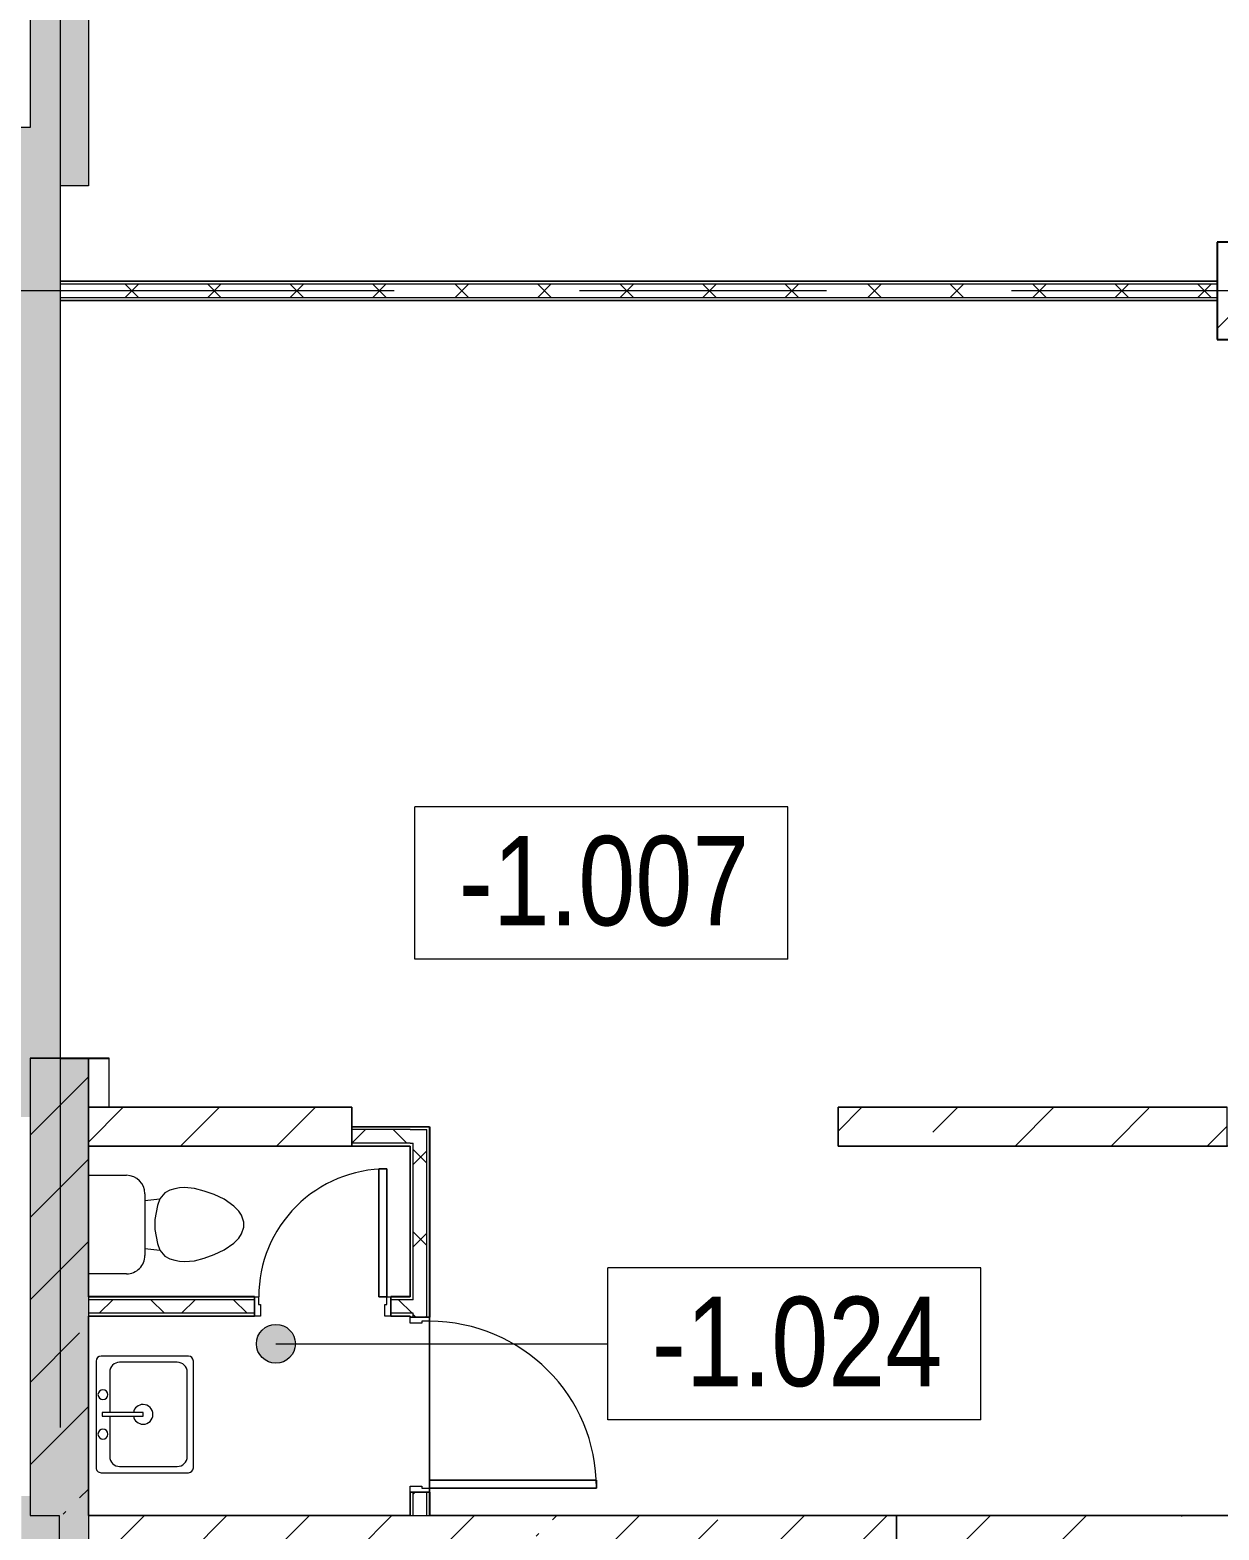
# Model space of a CAD drawing. Header units: millimetres. Extents: x 48966 to 155647, y -43515 to 30475.
# Drawn here: x 57177 to 63290, y 13142 to 20858 of the extents above; entities that cross this region are included whole.
import ezdxf

# ---------------------------------------------------------------- set-up
doc = ezdxf.new("R2010")
doc.units = ezdxf.units.MM
doc.linetypes.add('Осевые', pattern=[6350, 1270, -952.5, 3175, -952.5])
for name, color, linetype, lineweight in [('Двери', 7, 'Continuous', 9), ('Каркас_Импост', 7, 'Continuous', 9), ('Колонны', 7, 'Continuous', 9), ('Колонны-1', 7, 'Continuous', 25), ('Марки помещений', 7, 'Continuous', 9), ('Общие ребра', 7, 'Continuous', 9), ('Оси-2', 7, 'Осевые', 9), ('Панель', 7, 'Continuous', 9), ('Перекрытия', 7, 'Continuous', 9), ('Сантехнические приборы', 7, 'Continuous', 9), ('Стены', 7, 'Continuous', 9), ('Стены-1', 7, 'Continuous', 18), ('Фундамент несущей конструкции', 7, 'Continuous', 9), ('Фундамент несущей конструкции-1', 7, 'Continuous', 18), ('Штриховка разреза', 7, 'Continuous', 9)]:
    doc.layers.add(name, color=color, linetype=linetype, lineweight=lineweight)
doc.styles.add('Arial Narrow_2', font='ARIALN.TTF', dxfattribs={"height": 460})
pattern_1 = [(45, (0, 0), (-493.914, 493.914), []), (45, (493.9, 0), (-493.914, 493.914), [873.125, -174.625, 6.706, -167.919])]
pattern_2 = [(45, (0, 0), (-424.264, 424.264), [600, -100, 20, -100]), (45, (0, 424), (-424.264, 424.264), [])]
pattern_3 = [(45, (0, 0), (-212.132, 212.132), []), (135, (0, 0), (-212.132, -212.132), [])]

# ---------------------------------------------------------------- blocks, each defined once
blk = doc.blocks.new('Стена наружная на отм_-10_450 - Стена наружная на отм_-10_450-507337-План -1-го этажа на отм_ -10_350')
at = {"layer": 'Фундамент несущей конструкции'}
h = blk.add_hatch(dxfattribs=at)
h.set_pattern_fill('FP_1', color=256, style=0, pattern_type=2)
h.set_pattern_definition(pattern_1)
h.paths.add_polyline_path([(150600.1, -31682.9), (149464.5, -28562.9), (149310.2, -28562.9), (139786.7, -2397.4), (139923, -2347.8), (136398.5, 7335.5), (136262.3, 7285.9), (133987.2, 13536.7), (133818.3, 13982.2), (133637.5, 14423), (133445, 14858.9), (133241, 15289.5), (133025.5, 15714.5), (132798.8, 16133.5), (132561, 16546.4), (132312.2, 16952.8), (132052.7, 17352.4), (131782.5, 17744.9), (131502, 18130), (131211.4, 18507.6), (131317.8, 18614), (131028.7, 18983.8), (130730.1, 19346.1), (130422.3, 19700.5), (130105.4, 20046.8), (129779.7, 20384.8), (129445.4, 20714.3), (129102.6, 21035.1), (128751.8, 21346.9), (128385.1, 21655.8), (128026.4, 21942.9), (127652.5, 22226.6), (127271.3, 22500.6), (126883.2, 22764.7), (126488.4, 23018.6), (126087.2, 23262.3), (125679.8, 23495.6), (125266.6, 23718.2), (124847.7, 23930.1), (124423.5, 24131.2), (123994.3, 24321.2), (123560.3, 24500), (123121.8, 24667.6), (122679.1, 24823.9), (122232.6, 24968.6), (121782.4, 25101.8), (121329, 25223.3), (120872.6, 25333.1), (120568.7, 25417.1), (120531.9, 25230.1), (120097.4, 25310.1), (119661.1, 25379.5), (119223.3, 25438.3), (118784.1, 25486.4), (118343.9, 25523.9), (117903, 25550.7), (117461.5, 25566.8), (117019.7, 25572.1), (109836.6, 25572.1), (109836.6, 25717.1), (100041.6, 25717.1), (100041.6, 25542.1), (86231.6, 25542.1), (86231.6, 25572.1), (61831.6, 25572.1), (61588, 25565.7), (61345, 25546.6), (61103.4, 25514.8), (60863.8, 25470.4), (60626.8, 25413.5), (60393.1, 25344.3), (60133.6, 25250.6), (59938.3, 25169.7), (59718.3, 25064.8), (59504.1, 24948.5), (59296.3, 24821.1), (59095.5, 24683.1), (58902.1, 24534.7), (58716.8, 24376.5), (58540, 24208.7), (58372.3, 24031.9), (58214, 23846.6), (58065.6, 23653.3), (57927.6, 23452.4), (57793.2, 23231.6), (57666.7, 22994.1), (57579.1, 22810.5), (57485.8, 22585.3), (57404.5, 22355.6), (57335.2, 22121.9), (57271.6, 21848.7), (57233.9, 21645.3), (57202.1, 21403.7), (57182.9, 21157.2), (57176.6, 20917.1), (57176.6, 20357.1), (57031.6, 20357.1), (57031.6, 15267.1), (57176.6, 15267.1), (57176.6, 13317.1), (57131.6, 13317.1), (57131.6, 5867.1), (57031.6, 5867.1), (57031.6, 2617.1), (57241.6, 2617.1), (57241.6, -42.9), (57031.6, -42.9), (57031.6, -2532.9), (57176.6, -2532.9), (57176.6, -21042.9), (57051, -21042.9), (57026.1, -21292.1), (57013.8, -21542.3), (57014.1, -21792.8), (57027.1, -22043), (57052.5, -22292.1), (57090.5, -22539.7), (57140.9, -22785.1), (57203.6, -23027.6), (57278.4, -23266.7), (57365.1, -23501.7), (57463.5, -23732), (57573.4, -23957.1), (57694.5, -24176.4), (57826.4, -24389.3), (57968.9, -24595.3), (58121.6, -24793.9), (58284, -24984.6), (58489, -25198.5), (58636.7, -25340.1), (58826, -25504.2), (59023.3, -25658.5), (59228.1, -25802.7), (59439.9, -25936.4), (59658.2, -26059.3), (59882.4, -26171), (59977.6, -25988.3), (74463.4, -30779.2), (74856.7, -30903.3), (75253.3, -31016.6), (75652.9, -31119.1), (76055.1, -31210.5), (76459.6, -31290.9), (76866.3, -31360.1), (77274.6, -31418.3), (77684.4, -31465.2), (78095.3, -31500.8), (78481.1, -31521.4), (78867.1, -31533.8), (79253.4, -31537.9), (91781.6, -31537.9), (91781.6, -31682.9), (108581.6, -31682.9), (108581.6, -31507.9), (142781.6, -31507.9), (142781.6, -31682.9), (148120.5, -31682.9)], flags=0)
h.paths.add_polyline_path([(146475.9, -31382.9), (143081.6, -31382.9), (143081.6, -31207.9), (108281.6, -31207.9), (108281.6, -31382.9), (92081.6, -31382.9), (92081.6, -31237.9), (79046.7, -31236.1), (78950.9, -31235.3), (78648.5, -31227.6), (78656.6, -31153.7), (77594.1, -31082.9), (77586.5, -31153.2), (77201.2, -31105.9), (76817.3, -31048.5), (76435, -30981), (76054.7, -30903.5), (75676.5, -30816), (75300.8, -30718.6), (74927.7, -30611.4), (74557.6, -30494.4), (59829.5, -25623.3), (59753.2, -25769.8), (59548.4, -25651.4), (59349.9, -25522.9), (59158.1, -25384.6), (58973.6, -25236.7), (58796.8, -25079.7), (58628.1, -24913.9), (58468.1, -24739.8), (58317, -24557.9), (58175.3, -24368.6), (58043.4, -24172.3), (57921.5, -23969.6), (57810.1, -23761.1), (57709.3, -23547.1), (57619.5, -23328.4), (57538.6, -23097.8), (57473.6, -22878.7), (57417.8, -22648.8), (57372.4, -22406.3), (57341.5, -22182.2), (57321.1, -21946.6), (57312.7, -21710.3), (57316.2, -21473.9), (57331.6, -21237.9), (57476.6, -21237.9), (57476.6, -2232.9), (57331.6, -2232.9), (57331.6, -342.9), (57541.6, -342.9), (57541.6, 2917.1), (57331.6, 2917.1), (57331.6, 13017.1), (57476.6, 13017.1), (57476.6, 15567.1), (57331.6, 15567.1), (57331.6, 20057.1), (57476.6, 20057.1), (57476.6, 20917.1), (57483.5, 21157.2), (57500.5, 21372.3), (57530.2, 21598.4), (57578.1, 21848.7), (57625, 22044.3), (57689.8, 22262.9), (57765.9, 22477.8), (57853.1, 22688.5), (57951.3, 22894.3), (58077.8, 23123.6), (58179.2, 23289), (58308.4, 23476.9), (58447.2, 23657.8), (58595.2, 23831.2), (58752.2, 23996.6), (58917.6, 24153.5), (59090.9, 24301.6), (59271.8, 24440.4), (59459.7, 24569.5), (59654.1, 24688.7), (59854.5, 24797.5), (60060.3, 24895.6), (60270.9, 24982.9), (60485.9, 25059), (60704.5, 25123.7), (60955.9, 25182.5), (61150.4, 25218.5), (61376.4, 25248.3), (61603.7, 25266.2), (61831.6, 25272.1), (85931.6, 25272.1), (85931.6, 25242.1), (100341.6, 25242.1), (100341.6, 25417.1), (109536.6, 25417.1), (109536.6, 25272.1), (117025.1, 25272.1), (117348.4, 25286.1), (117672, 25291), (117995.5, 25286.8), (118318.8, 25273.7), (118761.6, 25240.9), (118861.6, 25231.1), (119172.2, 25195.1), (119481.8, 25150.8), (119790, 25098), (120162.1, 25022.2), (120480.8, 24948.3), (120457.3, 24853.8), (120621.6, 24820.5), (121081.3, 24719), (121538.1, 24605.7), (121991.9, 24480.5), (122442.3, 24343.7), (122889, 24195.2), (123331.7, 24035.3), (123770.1, 23863.9), (124203.9, 23681.3), (124632.9, 23487.4), (125095.9, 23262.4), (125475, 23066.8), (125887.7, 22840.3), (126294.3, 22603.2), (126740.5, 22325.6), (127088.5, 22097.8), (127475.5, 21829.8), (127855.4, 21551.9), (128228, 21264.3), (128593.1, 20967.1), (128950.3, 20660.6), (129299.5, 20345), (129640.4, 20020.4), (130029.8, 19626.9), (130296.4, 19345.3), (130611.1, 18995.2), (130916.7, 18637.1), (130808.9, 18529.4), (131090.8, 18174.8), (131363.5, 17813.2), (131674.4, 17374.1), (131880.4, 17069.3), (132124.3, 16687.6), (132358.2, 16299.7), (132582, 15905.9), (132795.6, 15506.5), (132998.8, 15101.7), (133191.5, 14691.7), (133373.6, 14277), (133544.9, 13857.7), (133705.3, 13434.1), (136083, 6901.4), (136219.2, 6951), (139538.5, -2168.5), (139402.2, -2218.1), (149100.1, -28862.9), (149254.4, -28862.9), (150171.6, -31382.9), (148120.5, -31382.9)], flags=0)
at = {"layer": 'Фундамент несущей конструкции-1'}
for p, q in [((57176.6, 20917.1), (57176.6, 20357.1)), ((57476.6, 20917.1), (57476.6, 20057.1)), ((57176.6, 20357.1), (57031.6, 20357.1)), ((57476.6, 20057.1), (57331.6, 20057.1)), ((57331.6, 20057.1), (57331.6, 15567.1)), ((57331.6, 15567.1), (57476.6, 15567.1)), ((57476.6, 15567.1), (57476.6, 13017.1))]:
    blk.add_line(p, q, dxfattribs=at)
blk = doc.blocks.new('Стена внутренняя26 - Стена внутренняя-525801-План -1-го этажа на отм_ -10_350')
at = {"layer": 'Штриховка разреза'}
h = blk.add_hatch(dxfattribs=at)
h.set_pattern_fill('FP_1', color=256, style=0, pattern_type=2)
h.set_pattern_definition(pattern_1)
h.paths.add_polyline_path([(62631.6, 11017.1), (62831.6, 11017.1), (62831.6, 11617.1), (63631.6, 11617.1), (63631.6, 11817.1), (62831.6, 11817.1), (62831.6, 13017.1), (63631.6, 13017.1), (63631.6, 13217.1), (61631.6, 13217.1), (61631.6, 13017.1), (62631.6, 13017.1), (62631.6, 11476.4)], flags=0)
at = {"layer": 'Стены-1'}
for p, q in [((63631.6, 13217.1), (61631.6, 13217.1)), ((61631.6, 13217.1), (61631.6, 13017.1)), ((63631.6, 13017.1), (63631.6, 13217.1)), ((61631.6, 13017.1), (62631.6, 13017.1)), ((62631.6, 13017.1), (62631.6, 11017.1)), ((62831.6, 11817.1), (62831.6, 13017.1)), ((62831.6, 13017.1), (63631.6, 13017.1)), ((63631.6, 11817.1), (62831.6, 11817.1)), ((63631.6, 11617.1), (63631.6, 11817.1)), ((62831.6, 11017.1), (62831.6, 11617.1)), ((62831.6, 11617.1), (63631.6, 11617.1)), ((62631.6, 11017.1), (62831.6, 11017.1))]:
    blk.add_line(p, q, dxfattribs=at)
blk = doc.blocks.new('Стена внутренняя27 - Стена внутренняя-525825-План -1-го этажа на отм_ -10_350')
at = {"layer": 'Штриховка разреза'}
h = blk.add_hatch(dxfattribs=at)
h.set_pattern_fill('FP_18', color=256, style=0, pattern_type=2)
h.set_pattern_definition([(45, (-1279.04, 0), (-493.914, 493.914), []), (45, (-785.1, 0), (-493.914, 493.914), [873.125, -174.625, 6.706, -167.919])])
h.paths.add_polyline_path([(61321.5, 15117.1), (62052.6, 15117.1), (62052.6, 15317.1), (60052.6, 15317.1), (60052.6, 15117.1)], flags=0)
at = {"layer": 'Стены-1'}
for p, q in [((62052.6, 15317.1), (60052.6, 15317.1)), ((60052.6, 15317.1), (60052.6, 15117.1)), ((62052.6, 15117.1), (62052.6, 15317.1)), ((60052.6, 15117.1), (62052.6, 15117.1))]:
    blk.add_line(p, q, dxfattribs=at)
blk = doc.blocks.new('Колона монолитная107 - Колона монолитная-525885-План -1-го этажа на отм_ -10_350')
at = {"layer": 'Колонны'}
h = blk.add_hatch(dxfattribs=at)
h.set_pattern_fill('FP_1', color=256, style=0, pattern_type=2)
h.set_pattern_definition(pattern_1)
h.paths.add_polyline_path([(63281.6, 19267.1), (63781.6, 19267.1), (63781.6, 19767.1), (63281.6, 19767.1)], flags=0)
at = {"layer": 'Колонны-1'}
for p, q in [((63781.6, 19767.1), (63281.6, 19767.1)), ((63281.6, 19767.1), (63281.6, 19267.1)), ((63781.6, 19267.1), (63781.6, 19767.1)), ((63281.6, 19267.1), (63781.6, 19267.1))]:
    blk.add_line(p, q, dxfattribs=at)
blk = doc.blocks.new('Стена внутренняя37 - Стена внутренняя-2667691-План -1-го этажа на отм_ -10_350')
at = {"layer": 'Штриховка разреза'}
h = blk.add_hatch(dxfattribs=at)
h.set_pattern_fill('FP_64', color=256, style=0, pattern_type=2)
h.set_pattern_definition([(45, (2825.96, 0), (-493.914, 493.914), []), (45, (3319.9, 0), (-493.914, 493.914), [873.125, -174.625, 6.706, -167.919])])
h.paths.add_polyline_path([(61314.9, 15117.1), (61657.6, 15117.1), (61657.6, 15317.1), (60302.6, 15317.1), (60302.6, 15117.1), (60492.6, 15117.1)], flags=0)
at = {"layer": 'Стены-1'}
for p, q in [((61657.6, 15317.1), (60302.6, 15317.1)), ((60302.6, 15317.1), (60302.6, 15117.1)), ((61657.6, 15117.1), (61657.6, 15317.1)), ((60302.6, 15117.1), (61657.6, 15117.1))]:
    blk.add_line(p, q, dxfattribs=at)
blk = doc.blocks.new('Дверь - Однопольная - ДВ4__21х9-6240712-План -1-го этажа на отм_ -10_350')
at = {"layer": 'Двери'}
for p, q in [((-429, -50), (-389, -50)), ((-429, -908), (-429, -50)), ((-389, -50), (-389, -908)), ((-389, -908), (-429, -908))]:
    blk.add_line(p, q, dxfattribs=at)
blk.add_arc((-429, -50), 858, 270, 0, dxfattribs=at)
at = {"layer": 'Каркас_Импост'}
for p, q in [((-450, 50), (-420, 50)), ((-450, -50), (-450, 50)), ((-420, 50), (-420, -10)), ((420, 50), (450, 50)), ((420, -10), (420, 50)), ((450, 50), (450, -50)), ((-430, -50), (-450, -50)), ((-430, -10), (-430, -50)), ((-420, -10), (-430, -10)), ((430, -10), (420, -10)), ((430, -50), (430, -10)), ((450, -50), (430, -50))]:
    blk.add_line(p, q, dxfattribs=at)
at = {"layer": 'Панель'}
for p, q in [((-389, -50), (-429, -50)), ((-429, -50), (-429, -908)), ((-389, -908), (-389, -50)), ((-429, -908), (-389, -908))]:
    blk.add_line(p, q, dxfattribs=at)
blk = doc.blocks.new('Раковина-Одиночная-2D - 600 x 500 мм-4833894-План -1-го этажа на отм_ -10_350')
at = {"layer": 'Сантехнические приборы'}
for p, q in [((31.7, 664.6), (31.7, 215.4)), ((31.7, 664.6), (31.7, 215.4)), ((606.3, 690), (57.1, 690)), ((606.3, 690), (57.1, 690)), ((549.1, 658.3), (114.2, 658.3)), ((631.7, 215.4), (631.7, 664.6)), ((631.7, 215.4), (631.7, 664.6)), ((63.4, 607.5), (63.4, 310.7)), ((599.9, 310.7), (599.9, 607.5)), ((341.2, 431.3), (322.2, 431.3)), ((322.2, 431.3), (322.2, 221.8)), ((341.2, 221.8), (341.2, 431.3)), ((114.2, 259.9), (322.2, 259.9)), ((341.2, 259.9), (549.1, 259.9)), ((57.1, 190), (606.3, 190)), ((57.1, 190), (606.3, 190)), ((322.2, 221.8), (341.2, 221.8)), ((131.8, 150), (691.8, 150))]:
    blk.add_line(p, q, dxfattribs=at)
for centre, radius, start, end in [((57.1, 664.6), 25.4, 90, 180), ((57.1, 664.6), 25.4, 90, 180), ((114.2, 607.5), 50.8, 90, 180), ((549.1, 607.5), 50.8, 0, 90), ((606.3, 664.6), 25.4, 0, 90), ((606.3, 664.6), 25.4, 0, 90), ((331.7, 431.3), 50.8, 360, 180), ((331.7, 431.3), 50.8, 180, 259.19308), ((331.7, 431.3), 50.8, 280.80692, 0), ((114.2, 310.7), 50.8, 180, 270), ((549.1, 310.7), 50.8, 270, 0), ((230.1, 225), 25.4, 360, 180), ((433.3, 225), 25.4, 360, 180), ((57.1, 215.4), 25.4, 180, 270), ((57.1, 215.4), 25.4, 180, 270), ((230.1, 225), 25.4, 180, 360), ((433.3, 225), 25.4, 180, 360), ((606.3, 215.4), 25.4, 270, 360), ((606.3, 215.4), 25.4, 270, 0)]:
    blk.add_arc(centre, radius, start, end, dxfattribs=at)
blk = doc.blocks.new('Туалет-Домашний-3D - Туалет-Домашний-3D-4953272-План -1-го этажа на отм_ -10_350')
at = {"layer": 'Сантехнические приборы'}
for p, q in [((-253.4, 494.7), (253.4, 494.7)), ((-253.4, 298.4), (-253.4, 494.7)), ((253.4, 494.7), (253.4, 298.4)), ((158.7, 203.8), (-158.8, 203.8)), ((-123.5, 203.8), (-132.3, 127)), ((123.5, 203.8), (132.3, 127)), ((-162.6, 101.6), (-177, 76.2)), ((-132.3, 127), (-162.6, 101.6)), ((-97.4, 139.7), (-132.3, 127)), ((-25.4, 152.4), (-97.4, 139.7)), ((25.4, 152.4), (-25.4, 152.4)), ((97.4, 139.7), (25.4, 152.4)), ((132.3, 127), (97.4, 139.7)), ((162.6, 101.6), (132.3, 127)), ((177, 76.2), (162.6, 101.6)), ((-188.3, 25.3), (-190.5, 0)), ((-190.5, 0), (-186.1, -50.6)), ((-183.8, 50.8), (-188.3, 25.3)), ((-177, 76.2), (-183.8, 50.8)), ((183.8, 50.8), (177, 76.2)), ((188.3, 25.3), (183.8, 50.8)), ((186.1, -50.6), (190.5, 0)), ((190.5, 0), (188.3, 25.3)), ((-186.1, -50.6), (-172.4, -101.6)), ((172.4, -101.6), (186.1, -50.6)), ((-172.4, -101.6), (-153.9, -152.4)), ((-153.9, -152.4), (-130.2, -203.2)), ((130.2, -203.2), (153.9, -152.4)), ((153.9, -152.4), (172.4, -101.6)), ((-130.2, -203.2), (-95, -254)), ((95, -254), (130.2, -203.2)), ((-95, -254), (-69.6, -279.4)), ((-69.6, -279.4), (-47.6, -292.1)), ((-47.6, -292.1), (-12.7, -304.8)), ((-12.7, -304.8), (12.7, -304.8)), ((12.7, -304.8), (47.6, -292.1)), ((47.6, -292.1), (69.6, -279.4)), ((69.6, -279.4), (95, -254))]:
    blk.add_line(p, q, dxfattribs=at)
for centre, start, end in [((-158.8, 298.4), 180, 270), ((158.7, 298.4), 270, 360)]:
    blk.add_arc(centre, 94.6, start, end, dxfattribs=at)
blk = doc.blocks.new('Дверь - Однопольная_002 - ДВ6__21х7-6269891-План -1-го этажа на отм_ -10_350')
at = {"layer": 'Двери'}
for p, q in [((-329, -50), (-289, -50)), ((-329, -708), (-329, -50)), ((-289, -50), (-289, -708)), ((-289, -708), (-329, -708))]:
    blk.add_line(p, q, dxfattribs=at)
blk.add_arc((-329, -50), 658, 270, 0, dxfattribs=at)
at = {"layer": 'Каркас_Импост'}
for p, q in [((-350, 50), (-320, 50)), ((-350, -50), (-350, 50)), ((-320, 50), (-320, -10)), ((320, 50), (350, 50)), ((320, -10), (320, 50)), ((350, 50), (350, -50)), ((-330, -50), (-350, -50)), ((-330, -10), (-330, -50)), ((-320, -10), (-330, -10)), ((330, -10), (320, -10)), ((330, -50), (330, -10)), ((350, -50), (330, -50))]:
    blk.add_line(p, q, dxfattribs=at)
at = {"layer": 'Панель'}
for p, q in [((-289, -50), (-329, -50)), ((-329, -50), (-329, -708)), ((-289, -708), (-289, -50)), ((-329, -708), (-289, -708))]:
    blk.add_line(p, q, dxfattribs=at)
blk = doc.blocks.new('Марка помещения_Р - Марка помещения-4575829-План -1-го этажа на отм_ -10_350')
at = {"layer": 'Марки помещений'}
for p, q in [((-4.79375, -1.95625), (-4.79375, 1.95625)), ((4.79375, 1.95625), (-4.79375, 1.95625)), ((4.79375, -1.95625), (4.79375, 1.95625)), ((4.79375, -1.95625), (-4.79375, -1.95625))]:
    blk.add_line(p, q, dxfattribs=at)

msp = doc.modelspace()

# ---------------------------------------------------------------- hatches: boundary and pattern name
at = {"layer": 'Марки помещений'}
h = msp.add_hatch(color=256, dxfattribs=at)
edge = h.paths.add_edge_path(flags=0)
edge.add_arc((58441, 14100.4), 100, 0, 360)
at = {"layer": 'Штриховка разреза'}
h = msp.add_hatch(dxfattribs=at)
h.set_pattern_fill('FP_28', color=256, style=0, pattern_type=2)
h.set_pattern_definition(pattern_3)
h.paths.add_polyline_path([(57331.6, 19482.1), (63281.6, 19482.1), (63281.6, 19552.1), (57331.6, 19552.1)], flags=0)
h = msp.add_hatch(dxfattribs=at)
h.set_pattern_fill('FP_61', color=256, style=0, pattern_type=2)
h.set_pattern_definition(pattern_2)
h.paths.add_polyline_path([(57476.6, 13217.1), (57476.6, 15567.1), (57176.6, 15567.1), (57176.6, 13217.1), (57326.6, 13217.1)], flags=0)
h = msp.add_hatch(dxfattribs=at)
h.set_pattern_fill('FP_28', color=256, style=0, pattern_type=2)
h.set_pattern_definition(pattern_3)
h.paths.add_polyline_path([(59146.6, 15132.1), (59146.6, 15202.1), (58831.6, 15202.1), (58831.6, 15132.1), (59131.6, 15132.1)], flags=0)
h = msp.add_hatch(dxfattribs=at)
h.set_pattern_fill('FP_28', color=256, style=0, pattern_type=2)
h.set_pattern_definition(pattern_3)
h.paths.add_polyline_path([(59216.6, 13217.1), (59216.6, 13337.1), (59146.6, 13337.1), (59146.6, 13217.1)], flags=0)
h.paths.add_polyline_path([(59216.6, 14237.1), (59216.6, 15202.1), (59146.6, 15202.1), (59146.6, 14237.1)], flags=0)
h = msp.add_hatch(dxfattribs=at)
h.set_pattern_fill('FP_28', color=256, style=0, pattern_type=2)
h.set_pattern_definition(pattern_3)
h.paths.add_polyline_path([(59131.6, 14257.1), (59146.6, 14257.1), (59146.6, 14327.1), (59031.6, 14327.1), (59031.6, 14257.1)], flags=0)
h.paths.add_polyline_path([(57476.6, 14257.1), (58331.6, 14257.1), (58331.6, 14327.1), (57476.6, 14327.1)], flags=0)
h = msp.add_hatch(dxfattribs=at)
h.set_pattern_fill('FP_61', color=256, style=0, pattern_type=2)
h.set_pattern_definition(pattern_2)
h.paths.add_polyline_path([(58931.6, 13017.1), (61631.6, 13017.1), (61631.6, 13217.1), (57326.6, 13217.1), (57326.6, 13017.1), (58489, 13017.1)], flags=0)

# ---------------------------------------------------------------- linework, layer by layer
at = {"layer": 'Марки помещений'}
msp.add_line((58441, 14100.4), (60148.3, 14100.4), dxfattribs=at)
msp.add_circle((58441, 14100.4), 100, dxfattribs=at)
at = {"layer": 'Общие ребра'}
for p, q in [((57331.6, 19552.1), (63281.6, 19552.1)), ((57331.6, 19482.1), (63281.6, 19482.1)), ((57476.6, 15567.1), (57176.6, 15567.1)), ((59131.6, 15202.1), (58831.6, 15202.1)), ((59131.6, 15202.1), (59146.6, 15202.1)), ((59146.6, 15202.1), (59216.6, 15202.1)), ((59216.6, 14237.1), (59216.6, 15202.1)), ((59231.6, 14237.1), (59231.6, 15217.1)), ((59231.6, 15217.1), (59231.6, 14237.1)), ((59131.6, 15132.1), (58831.6, 15132.1)), ((59131.6, 15132.1), (59146.6, 15132.1)), ((59146.6, 14327.1), (59146.6, 15132.1)), ((57476.6, 14342.1), (57476.6, 14327.1)), ((58331.6, 14327.1), (57476.6, 14327.1)), ((57476.6, 14327.1), (57476.6, 14257.1)), ((58331.6, 14342.1), (57478.6, 14342.1)), ((57478.6, 14342.1), (58331.6, 14342.1)), ((59131.6, 14342.1), (59031.6, 14342.1)), ((59031.6, 14342.1), (59131.6, 14342.1)), ((59131.6, 14327.1), (59031.6, 14327.1)), ((59146.6, 14327.1), (59131.6, 14327.1)), ((58331.6, 14257.1), (57476.6, 14257.1)), ((57476.6, 14257.1), (57476.6, 14242.1)), ((57478.6, 14242.1), (58331.6, 14242.1)), ((59131.6, 14257.1), (59031.6, 14257.1)), ((59031.6, 14242.1), (59129.6, 14242.1)), ((59146.6, 14257.1), (59131.6, 14257.1)), ((59131.6, 14242.1), (59131.6, 14237.1)), ((59146.6, 14237.1), (59146.6, 14257.1)), ((59131.6, 13337.1), (59131.6, 13219.1)), ((59146.6, 13217.1), (59146.6, 13337.1)), ((59216.6, 13217.1), (59216.6, 13337.1)), ((59231.6, 13217.1), (59231.6, 13337.1)), ((59231.6, 13337.1), (59231.6, 13217.1)), ((59131.6, 13217.1), (59146.6, 13217.1)), ((59146.6, 13217.1), (59216.6, 13217.1)), ((59216.6, 13217.1), (59231.6, 13217.1))]:
    msp.add_line(p, q, dxfattribs=at)
at = {"layer": 'Оси-2'}
for p, q in [((57331.6, 25417.1), (57331.6, -41737.8)), ((150171.6, 19517.1), (50565.6, 19517.1))]:
    msp.add_line(p, q, dxfattribs=at)
at = {"layer": 'Перекрытия'}
for p, q in [((57476.6, 20917.1), (57476.6, 20057.1)), ((57176.6, 20357.1), (57031.6, 20357.1)), ((57476.6, 20057.1), (57331.6, 20057.1)), ((57331.6, 20057.1), (57331.6, 19567.1)), ((63281.6, 19567.1), (63281.6, 19767.1)), ((63281.6, 19767.1), (63531.6, 19767.1)), ((57331.6, 19567.1), (63281.6, 19567.1)), ((63281.6, 19467.1), (57331.6, 19467.1)), ((57331.6, 19467.1), (57331.6, 15567.1)), ((63281.6, 19267.1), (63281.6, 19467.1)), ((63531.6, 19267.1), (63281.6, 19267.1)), ((57331.6, 15567.1), (57476.6, 15567.1)), ((57476.6, 15567.1), (57476.6, 15317.1)), ((57476.6, 15317.1), (58831.6, 15317.1)), ((58831.6, 15317.1), (58831.6, 15217.1)), ((61331.6, 15117.1), (61331.6, 15317.1)), ((61331.6, 15317.1), (63331.6, 15317.1)), ((58831.6, 15217.1), (59231.6, 15217.1)), ((59231.6, 15217.1), (59231.6, 13217.1)), ((59131.6, 15117.1), (57476.6, 15117.1)), ((57476.6, 15117.1), (57476.6, 14342.1)), ((59131.6, 14342.1), (59131.6, 15117.1)), ((63531.6, 15117.1), (61331.6, 15117.1)), ((57476.6, 14342.1), (58331.6, 14342.1)), ((58331.6, 14342.1), (58331.6, 14242.3)), ((59031.6, 14242.3), (59031.6, 14342.1)), ((59031.6, 14342.1), (59131.6, 14342.1)), ((58331.6, 14242.1), (57476.6, 14242.1)), ((57476.6, 14242.1), (57476.6, 13217.1)), ((59131.6, 14242.1), (59031.6, 14242.1)), ((59131.6, 14237.1), (59131.6, 14242.1)), ((59231.6, 14237.1), (59131.6, 14237.1)), ((59231.6, 13337.1), (59231.6, 14237.1)), ((59131.6, 13217.1), (59131.6, 13337.1)), ((59131.6, 13337.1), (59231.6, 13337.1)), ((57476.6, 13217.1), (59131.6, 13217.1)), ((59231.6, 13217.1), (63531.6, 13217.1))]:
    msp.add_line(p, q, dxfattribs=at)
at = {"layer": 'Стены-1'}
for p, q in [((57331.6, 20055.1), (57331.6, 19569.1)), ((57333.6, 19569.1), (57333.6, 20055.1)), ((63281.6, 19567.1), (57331.6, 19567.1)), ((57331.6, 19567.1), (57331.6, 19467.1)), ((63281.6, 19467.1), (63281.6, 19567.1)), ((57331.6, 19467.1), (63281.6, 19467.1)), ((57331.6, 19465.1), (57331.6, 15567.1)), ((57333.6, 15567.1), (57333.6, 19465.1)), ((57583.6, 15569.1), (57176.6, 15569.1)), ((57176.6, 15569.1), (57176.6, 15567.1)), ((57176.6, 15567.1), (57176.6, 13217.1)), ((57331.6, 15567.1), (57333.6, 15567.1)), ((57476.6, 14342.1), (57476.6, 15567.1)), ((57476.6, 15567.1), (57581.6, 15567.1)), ((57581.6, 15567.1), (57581.6, 15317.1)), ((57583.6, 15567.1), (57583.6, 15569.1)), ((57583.6, 15319.1), (57583.6, 15567.1)), ((57581.6, 15317.1), (57583.6, 15317.1)), ((59131.6, 15217.1), (58831.6, 15217.1)), ((58831.6, 15217.1), (58831.6, 15117.1)), ((59216.6, 15217.1), (59131.6, 15217.1)), ((59231.6, 15217.1), (59216.6, 15217.1)), ((59233.6, 14237.1), (59233.6, 15217.1)), ((58831.6, 15117.1), (59131.6, 15117.1)), ((59131.6, 15117.1), (59131.6, 14342.1)), ((57478.6, 14342.1), (57476.6, 14342.1)), ((58331.6, 14344.1), (57478.6, 14344.1)), ((58331.6, 14342.1), (58331.6, 14344.1)), ((58331.6, 14242.1), (58331.6, 14342.1)), ((59129.6, 14344.1), (59031.6, 14344.1)), ((59031.6, 14344.1), (59031.6, 14342.1)), ((59031.6, 14342.1), (59031.6, 14242.1)), ((59131.6, 14342.1), (59131.6, 14344.1)), ((57476.6, 13217.1), (57476.6, 14242.1)), ((57476.6, 14242.1), (57478.6, 14242.1)), ((59129.6, 14242.1), (59131.6, 14242.1)), ((59131.6, 14237.1), (59231.6, 14237.1)), ((59231.6, 14237.1), (59233.6, 14237.1)), ((59231.6, 13337.1), (59131.6, 13337.1)), ((59233.6, 13337.1), (59231.6, 13337.1)), ((59233.6, 13219.1), (59233.6, 13337.1)), ((57176.6, 13217.1), (57326.6, 13217.1)), ((57326.6, 13217.1), (57326.6, 13017.1)), ((59131.6, 13217.1), (57476.6, 13217.1)), ((59131.6, 13219.1), (59131.6, 13217.1)), ((61631.6, 13217.1), (59231.6, 13217.1)), ((59231.6, 13217.1), (59233.6, 13217.1)), ((61631.6, 13017.1), (61631.6, 13217.1))]:
    msp.add_line(p, q, dxfattribs=at)

# ---------------------------------------------------------------- block references
at = {"layer": 'Двери'}
for name, p, rotation in [('Дверь - Однопольная_002 - ДВ6__21х7-6269891-План -1-го этажа на отм_ -10_350', (58681.6, 14292.1), 180), ('Дверь - Однопольная - ДВ4__21х9-6240712-План -1-го этажа на отм_ -10_350', (59181.6, 13787.1), 90)]:
    msp.add_blockref(name, p, dxfattribs=dict(at, rotation=rotation))
at = {"layer": 'Колонны'}
msp.add_blockref('Колона монолитная107 - Колона монолитная-525885-План -1-го этажа на отм_ -10_350', (0, 0), dxfattribs=at)
at = {"layer": 'Марки помещений', "xscale": 199.9999999999999, "yscale": 199.9999999999999, "zscale": 199.9999999999999}
for p in [(60114.9, 16470.9), (61107, 14100.4)]:
    msp.add_blockref('Марка помещения_Р - Марка помещения-4575829-План -1-го этажа на отм_ -10_350', p, dxfattribs=at)
at = {"layer": 'Сантехнические приборы'}
for name, p, rotation in [('Туалет-Домашний-3D - Туалет-Домашний-3D-4953272-План -1-го этажа на отм_ -10_350', (57971.3, 14713.7), 89.99999999999984), ('Раковина-Одиночная-2D - 600 x 500 мм-4833894-План -1-го этажа на отм_ -10_350', (57326.6, 14068.9), 270)]:
    msp.add_blockref(name, p, dxfattribs=dict(at, rotation=rotation))
at = {"layer": 'Стены'}
for name, p in [('Стена внутренняя37 - Стена внутренняя-2667691-План -1-го этажа на отм_ -10_350', (-2826, 0)), ('Стена внутренняя27 - Стена внутренняя-525825-План -1-го этажа на отм_ -10_350', (1279, 0)), ('Стена внутренняя26 - Стена внутренняя-525801-План -1-го этажа на отм_ -10_350', (0, 0))]:
    msp.add_blockref(name, p, dxfattribs=at)
at = {"layer": 'Фундамент несущей конструкции'}
msp.add_blockref('Стена наружная на отм_-10_450 - Стена наружная на отм_-10_450-507337-План -1-го этажа на отм_ -10_350', (0, 0), dxfattribs=at)

# ---------------------------------------------------------------- texts
at = {"layer": 'Марки помещений', "char_height": 460, "width": 1795.78, "attachment_point": 1, "style": 'Arial Narrow_2'}
for s, insert in [('-1.007', (59381, 16712.7)), ('-1.024', (60373.2, 14342.3))]:
    msp.add_mtext(s, dxfattribs=dict(at, insert=insert))

doc.saveas('drawing.dxf')
